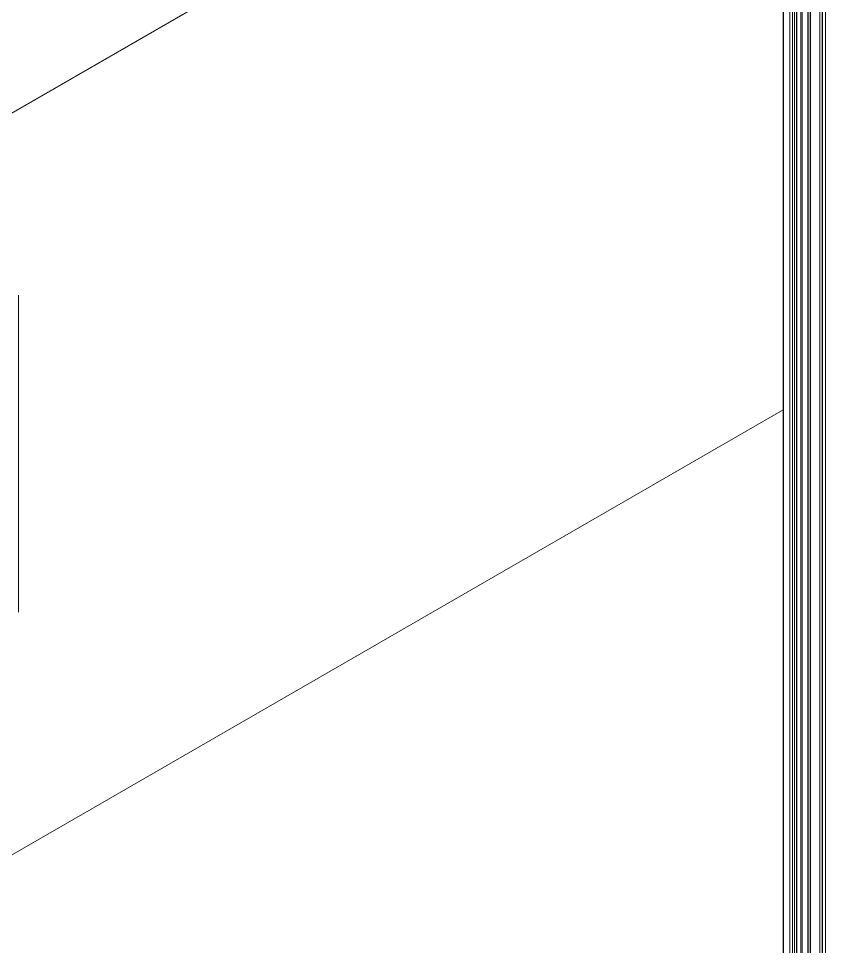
# Model space of a CAD drawing. Header units: millimetres. Extents: x 39 to 459, y 26 to 647.
# Drawn here: x 55.878 to 59.202, y 110.917 to 114.74 of the extents above; entities that cross this region are included whole.
import ezdxf

# ---------------------------------------------------------------- set-up
doc = ezdxf.new("R2010")
doc.units = ezdxf.units.MM

msp = doc.modelspace()

# ---------------------------------------------------------------- linework, layer by layer
at = {"color": 7, "linetype": 'Continuous', "lineweight": 15}
for p, q in [((59.1883, 118.4447), (59.1883, 88.719)), ((59.1895, 118.4463), (59.1895, 88.7206)), ((59.2022, 118.4537), (59.2022, 88.7279)), ((59.1292, 118.2459), (59.1292, 88.5201)), ((59.1306, 118.2481), (59.1306, 88.5223)), ((59.1398, 118.2544), (59.1398, 88.5286)), ((59.14, 118.2545), (59.14, 88.5288)), ((59.1796, 118.2774), (59.1796, 88.5516)), ((59.0663, 118.211), (59.0663, 88.4852)), ((59.0744, 118.2108), (59.0744, 88.485)), ((59.0285, 118.1892), (59.0285, 88.4635)), ((59.0297, 118.1909), (59.0297, 88.4651)), ((59.0552, 118.2056), (59.0552, 88.4798)), ((59.0554, 118.2057), (59.0554, 88.48)), ((59.0834, 118.2056), (59.0834, 88.4798)), ((59.0846, 88.4782), (59.0846, 118.2039)), ((59.1004, 118.1697), (59.1004, 88.4439)), ((59.1061, 118.1697), (59.1061, 88.4439)), ((54.7551, 113.7179), (59.0285, 116.1842)), ((55.8778, 112.2937), (55.8778, 113.6003)), ((48.0651, 106.8008), (59.0285, 113.1283))]:
    msp.add_line(p, q, dxfattribs=at)
at = {"color": 8, "linetype": 'Continuous', "lineweight": 15}
msp.add_line((59.0285, 116.1856), (54.7531, 113.7181), dxfattribs=at)

doc.saveas('drawing.dxf')
